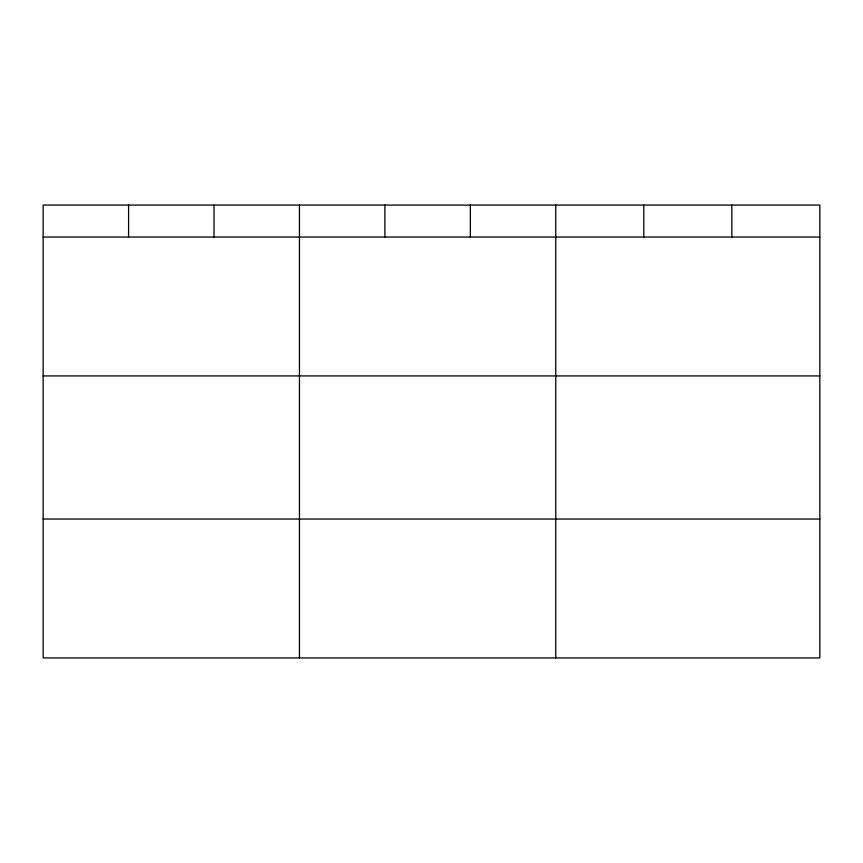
<?xml version="1.0" encoding="UTF-8"?>
<svg xmlns="http://www.w3.org/2000/svg" width="863" height="863" viewBox="0 0 863 863"><rect width="100%" height="100%" fill="white"/><g stroke="black" fill="none" stroke-linecap="round" stroke-linejoin="round"><path stroke-width="1.29" d="M819.85 375.934L819.85 205.07L43.15 205.07L43.15 657.93L819.85 657.93L819.85 375.934L43.15 375.934M43.15 237.045L819.85 237.045M43.15 519.041L819.85 519.041M731.824 205.07L731.824 237.045M643.798 205.07L643.798 237.045M555.772 205.07L555.772 657.93M470.335 205.07L470.335 237.045M384.898 205.07L384.898 237.045M299.461 205.07L299.461 657.93M214.024 205.07L214.024 237.045M128.587 205.07L128.587 237.045"/></g></svg>
